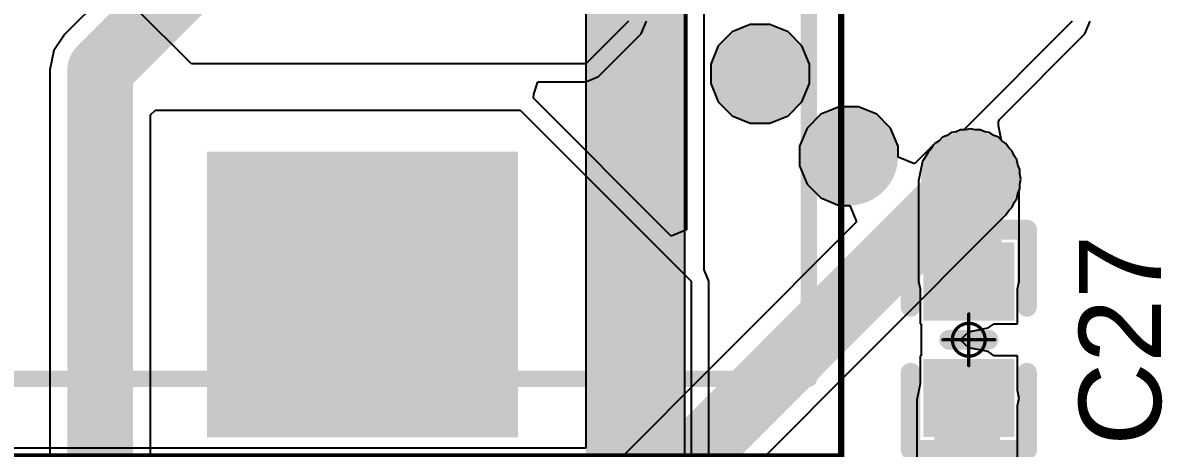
# Model space of a CAD drawing. Header units: inches. Extents: x -0.16 to 1.47, y -0.24 to 2.31.
# Drawn here: x 0.7474 to 1.0941, y 0.388 to 0.5173 of the extents above; entities that cross this region are included whole.
import ezdxf

# ---------------------------------------------------------------- set-up
doc = ezdxf.new("R2010")
doc.units = ezdxf.units.IN
doc.header["$MEASUREMENT"] = 0
for name, color, linetype in [('Bottom Layer', 5, 'Continuous'), ('Bottom Solder', 6, 'Continuous'), ('GND', 76, 'Continuous'), ('Mechanical 13', 56, 'Continuous'), ('Mechanical 15', 56, 'Continuous'), ('POWER', 16, 'Continuous'), ('Top Layer', 1, 'Continuous'), ('Top Overlay', 2, 'Continuous'), ('Top Paste', 8, 'Continuous'), ('Top Solder', 216, 'Continuous'), ('Via Holes', 16, 'Continuous')]:
    doc.layers.add(name, color=color, linetype=linetype)
doc.styles.add('Arial', font='', dxfattribs={"height": 0.2})
doc.styles.get('Arial').set_extended_font_data('Arial')

# ---------------------------------------------------------------- blocks, each defined once
blk = doc.blocks.new('IND_CLF7045T_3R3N_D_15')
at = {"layer": 'Top Layer'}
for points in [[(-0.15551, 0.04331), (-0.07677, 0.04331), (-0.07677, -0.04331), (-0.15551, -0.04331)], [(0.07677, 0.04331), (0.15551, 0.04331), (0.15551, -0.04331), (0.07677, -0.04331)]]:
    blk.add_hatch(color=1, dxfattribs=at).paths.add_polyline_path(points)
at = {"layer": 'Top Paste'}
for points in [[(-0.15551, 0.04331), (-0.07677, 0.04331), (-0.07677, -0.04331), (-0.15551, -0.04331)], [(0.07677, 0.04331), (0.15551, 0.04331), (0.15551, -0.04331), (0.07677, -0.04331)]]:
    blk.add_hatch(color=8, dxfattribs=at).paths.add_polyline_path(points)
at = {"layer": 'Top Solder'}
for points in [[(-0.15951, 0.04731), (-0.07277, 0.04731), (-0.07277, -0.04731), (-0.15951, -0.04731)], [(0.07277, 0.04731), (0.15951, 0.04731), (0.15951, -0.04731), (0.07277, -0.04731)]]:
    blk.add_hatch(color=216, dxfattribs=at).paths.add_polyline_path(points)
at = {"layer": 'Mechanical 13'}
for points in [[(-0.14173, -0.13583, 0.005, 0.005, 0), (-0.14173, 0.13583, 0.005, 0.005, 0)], [(0.14173, 0.13583, 0.005, 0.005, 0), (-0.14173, 0.13583, 0.005, 0.005, 0)], [(0.14173, -0.13583, 0.005, 0.005, 0), (0.14173, 0.13583, 0.005, 0.005, 0)], [(0.14173, -0.13583, 0.005, 0.005, 0), (-0.14173, -0.13583, 0.005, 0.005, 0)]]:
    blk.add_lwpolyline(points, format="xyseb", dxfattribs=at)
for points in [[(-0.14298, 0.13583, 0.0025, 0.0025, 1), (-0.14048, 0.13583, 0.0025, 0.0025, 1)], [(-0.14298, 0.13583, 0.0025, 0.0025, 1), (-0.14048, 0.13583, 0.0025, 0.0025, 1)], [(0.14048, 0.13583, 0.0025, 0.0025, 1), (0.14298, 0.13583, 0.0025, 0.0025, 1)], [(0.14048, 0.13583, 0.0025, 0.0025, 1), (0.14298, 0.13583, 0.0025, 0.0025, 1)], [(-0.14298, -0.13583, 0.0025, 0.0025, 1), (-0.14048, -0.13583, 0.0025, 0.0025, 1)], [(-0.14298, -0.13583, 0.0025, 0.0025, 1), (-0.14048, -0.13583, 0.0025, 0.0025, 1)], [(0.14048, -0.13583, 0.0025, 0.0025, 1), (0.14298, -0.13583, 0.0025, 0.0025, 1)], [(0.14048, -0.13583, 0.0025, 0.0025, 1), (0.14298, -0.13583, 0.0025, 0.0025, 1)]]:
    blk.add_lwpolyline(points, format="xyseb", close=True, dxfattribs=at)
at = {"layer": 'Mechanical 15'}
for points in [[(-0.16535, -0.14567, 0.00197, 0.00197, 0), (-0.16535, 0.14567, 0.00197, 0.00197, 0)], [(0.16535, 0.14567, 0.00197, 0.00197, 0), (-0.16535, 0.14567, 0.00197, 0.00197, 0)], [(0.16535, -0.14567, 0.00197, 0.00197, 0), (0.16535, 0.14567, 0.00197, 0.00197, 0)], [(0.16535, -0.14567, 0.00197, 0.00197, 0), (-0.16535, -0.14567, 0.00197, 0.00197, 0)]]:
    blk.add_lwpolyline(points, format="xyseb", dxfattribs=at)
for points in [[(-0.16585, 0.14567, 0.000984, 0.000984, 1), (-0.16486, 0.14567, 0.000984, 0.000984, 1)], [(-0.16585, 0.14567, 0.000984, 0.000984, 1), (-0.16486, 0.14567, 0.000984, 0.000984, 1)], [(0.16486, 0.14567, 0.000984, 0.000984, 1), (0.16585, 0.14567, 0.000984, 0.000984, 1)], [(0.16486, 0.14567, 0.000984, 0.000984, 1), (0.16585, 0.14567, 0.000984, 0.000984, 1)], [(-0.16585, -0.14567, 0.000984, 0.000984, 1), (-0.16486, -0.14567, 0.000984, 0.000984, 1)], [(-0.16585, -0.14567, 0.000984, 0.000984, 1), (-0.16486, -0.14567, 0.000984, 0.000984, 1)], [(0.16486, -0.14567, 0.000984, 0.000984, 1), (0.16585, -0.14567, 0.000984, 0.000984, 1)], [(0.16486, -0.14567, 0.000984, 0.000984, 1), (0.16585, -0.14567, 0.000984, 0.000984, 1)]]:
    blk.add_lwpolyline(points, format="xyseb", close=True, dxfattribs=at)
at = {"layer": 'Top Overlay'}
for points in [[(0.14173, 0.13583, 0.005, 0.005, 0), (-0.14173, 0.13583, 0.005, 0.005, 0)], [(-0.14173, 0.05591, 0.005, 0.005, 0), (-0.14173, 0.13583, 0.005, 0.005, 0)], [(0.14173, 0.05591, 0.005, 0.005, 0), (0.14173, 0.13583, 0.005, 0.005, 0)], [(-0.14173, -0.13583, 0.005, 0.005, 0), (-0.14173, -0.05591, 0.005, 0.005, 0)], [(0.14173, -0.13583, 0.005, 0.005, 0), (0.14173, -0.05591, 0.005, 0.005, 0)], [(0.14173, -0.13583, 0.005, 0.005, 0), (-0.14173, -0.13583, 0.005, 0.005, 0)]]:
    blk.add_lwpolyline(points, format="xyseb", dxfattribs=at)
for points in [[(-0.14298, 0.13583, 0.0025, 0.0025, 1), (-0.14048, 0.13583, 0.0025, 0.0025, 1)], [(-0.14298, 0.13583, 0.0025, 0.0025, 1), (-0.14048, 0.13583, 0.0025, 0.0025, 1)], [(0.14048, 0.13583, 0.0025, 0.0025, 1), (0.14298, 0.13583, 0.0025, 0.0025, 1)], [(0.14048, 0.13583, 0.0025, 0.0025, 1), (0.14298, 0.13583, 0.0025, 0.0025, 1)], [(-0.14298, 0.05591, 0.0025, 0.0025, 1), (-0.14048, 0.05591, 0.0025, 0.0025, 1)], [(0.14048, 0.05591, 0.0025, 0.0025, 1), (0.14298, 0.05591, 0.0025, 0.0025, 1)], [(-0.14298, -0.05591, 0.0025, 0.0025, 1), (-0.14048, -0.05591, 0.0025, 0.0025, 1)], [(0.14048, -0.05591, 0.0025, 0.0025, 1), (0.14298, -0.05591, 0.0025, 0.0025, 1)], [(-0.14298, -0.13583, 0.0025, 0.0025, 1), (-0.14048, -0.13583, 0.0025, 0.0025, 1)], [(-0.14298, -0.13583, 0.0025, 0.0025, 1), (-0.14048, -0.13583, 0.0025, 0.0025, 1)], [(0.14048, -0.13583, 0.0025, 0.0025, 1), (0.14298, -0.13583, 0.0025, 0.0025, 1)], [(0.14048, -0.13583, 0.0025, 0.0025, 1), (0.14298, -0.13583, 0.0025, 0.0025, 1)]]:
    blk.add_lwpolyline(points, format="xyseb", close=True, dxfattribs=at)
blk = doc.blocks.new('C_0402_L_21')
at = {"layer": 'Top Layer'}
for points in [[(-0.02559, 0.00984), (-0.00984, 0.00984), (-0.00984, -0.00984), (-0.02559, -0.00984)], [(0.00984, 0.00984), (0.02559, 0.00984), (0.02559, -0.00985), (0.00984, -0.00985)]]:
    blk.add_hatch(color=1, dxfattribs=at).paths.add_polyline_path(points)
at = {"layer": 'Top Paste'}
for points in [[(-0.02559, 0.00984), (-0.00984, 0.00984), (-0.00984, -0.00984), (-0.02559, -0.00984)], [(0.00984, 0.00984), (0.02559, 0.00984), (0.02559, -0.00985), (0.00984, -0.00985)]]:
    blk.add_hatch(color=8, dxfattribs=at).paths.add_polyline_path(points)
at = {"layer": 'Top Solder'}
for points in [[(-0.02959, 0.01384), (-0.00584, 0.01384), (-0.00584, -0.01384), (-0.02959, -0.01384)], [(0.00584, 0.01384), (0.02959, 0.01384), (0.02959, -0.01385), (0.00584, -0.01385)]]:
    blk.add_hatch(color=216, dxfattribs=at).paths.add_polyline_path(points)
at = {"layer": 'Mechanical 15'}
for points in [[(0, 0.00787, 0.001, 0.001, 0), (0, -0.00787, 0.001, 0.001, 0)], [(-0.00787, 0, 0.001, 0.001, 0), (0.00787, 0, 0.001, 0.001, 0)]]:
    blk.add_lwpolyline(points, format="xyseb", dxfattribs=at)
for points in [[(-0.00025, 0.00787, 0.0005, 0.0005, 1), (0.00025, 0.00787, 0.0005, 0.0005, 1)], [(0.005, 0, 0.001, 0.001, 1), (-0.005, 0, 0.001, 0.001, 1)], [(-0.00812, 0, 0.0005, 0.0005, 1), (-0.00762, 0, 0.0005, 0.0005, 1)], [(-0.00525, 0, 0.0005, 0.0005, 1), (-0.00475, 0, 0.0005, 0.0005, 1)], [(0.00475, 0, 0.0005, 0.0005, 1), (0.00525, 0, 0.0005, 0.0005, 1)], [(0.00762, 0, 0.0005, 0.0005, 1), (0.00812, 0, 0.0005, 0.0005, 1)], [(-0.00025, -0.00787, 0.0005, 0.0005, 1), (0.00025, -0.00787, 0.0005, 0.0005, 1)]]:
    blk.add_lwpolyline(points, format="xyseb", close=True, dxfattribs=at)
at = {"layer": 'Top Overlay'}
for points in [[(-0.03346, 0.01771, 0.006, 0.006, 0), (-0.01, 0.01771, 0.006, 0.006, 0)], [(-0.03346, 0.01771, 0.006, 0.006, 0), (-0.03346, -0.01771, 0.006, 0.006, 0)], [(0.01, 0.01771, 0.006, 0.006, 0), (0.03346, 0.01771, 0.006, 0.006, 0)], [(0.03346, 0.01771, 0.006, 0.006, 0), (0.03346, -0.01772, 0.006, 0.006, 0)], [(0, 0.006, 0.006, 0.006, 0), (0, -0.006, 0.006, 0.006, 0)], [(-0.03346, -0.01771, 0.006, 0.006, 0), (-0.01, -0.01771, 0.006, 0.006, 0)], [(-0.03346, -0.01771, 0.006, 0.006, 0), (-0.03345, -0.01772, 0.006, 0.006, 0)], [(0.01, -0.01771, 0.006, 0.006, 0), (0.03346, -0.01771, 0.006, 0.006, 0)]]:
    blk.add_lwpolyline(points, format="xyseb", dxfattribs=at)
for points in [[(-0.03496, 0.01771, 0.003, 0.003, 1), (-0.03196, 0.01771, 0.003, 0.003, 1)], [(-0.03496, 0.01771, 0.003, 0.003, 1), (-0.03196, 0.01771, 0.003, 0.003, 1)], [(-0.0115, 0.01771, 0.003, 0.003, 1), (-0.0085, 0.01771, 0.003, 0.003, 1)], [(0.0085, 0.01771, 0.003, 0.003, 1), (0.0115, 0.01771, 0.003, 0.003, 1)], [(0.03196, 0.01771, 0.003, 0.003, 1), (0.03496, 0.01771, 0.003, 0.003, 1)], [(0.03196, 0.01771, 0.003, 0.003, 1), (0.03496, 0.01771, 0.003, 0.003, 1)], [(-0.0015, 0.006, 0.003, 0.003, 1), (0.0015, 0.006, 0.003, 0.003, 1)], [(-0.0015, -0.006, 0.003, 0.003, 1), (0.0015, -0.006, 0.003, 0.003, 1)], [(-0.03496, -0.01771, 0.003, 0.003, 1), (-0.03196, -0.01771, 0.003, 0.003, 1)], [(-0.03496, -0.01771, 0.003, 0.003, 1), (-0.03196, -0.01771, 0.003, 0.003, 1)], [(-0.03496, -0.01771, 0.003, 0.003, 1), (-0.03196, -0.01771, 0.003, 0.003, 1)], [(-0.03495, -0.01772, 0.003, 0.003, 1), (-0.03195, -0.01772, 0.003, 0.003, 1)], [(-0.0115, -0.01771, 0.003, 0.003, 1), (-0.0085, -0.01771, 0.003, 0.003, 1)], [(0.0085, -0.01771, 0.003, 0.003, 1), (0.0115, -0.01771, 0.003, 0.003, 1)], [(0.03196, -0.01771, 0.003, 0.003, 1), (0.03496, -0.01771, 0.003, 0.003, 1)], [(0.03196, -0.01772, 0.003, 0.003, 1), (0.03496, -0.01772, 0.003, 0.003, 1)]]:
    blk.add_lwpolyline(points, format="xyseb", close=True, dxfattribs=at)

msp = doc.modelspace()

# ---------------------------------------------------------------- hatches: boundary and pattern name
at = {"layer": 'Bottom Layer'}
h = msp.add_hatch(color=5, dxfattribs=at)
edge = h.paths.add_edge_path()
edge.add_arc((0.97179, 0.50178), 0.01, 0, 360)
h = msp.add_hatch(color=5, dxfattribs=at)
edge = h.paths.add_edge_path()
edge.add_arc((0.99879, 0.47678), 0.01, 0, 360)
h = msp.add_hatch(color=5, dxfattribs=at)
edge = h.paths.add_edge_path()
edge.add_arc((1.03579, 0.46978), 0.01, 0, 360)
at = {"layer": 'Bottom Solder'}
h = msp.add_hatch(color=6, dxfattribs=at)
edge = h.paths.add_edge_path()
edge.add_arc((0.97179, 0.50178), 0.014, 0, 360)
h = msp.add_hatch(color=6, dxfattribs=at)
edge = h.paths.add_edge_path()
edge.add_arc((0.99879, 0.47678), 0.014, 0, 360)
h = msp.add_hatch(color=6, dxfattribs=at)
edge = h.paths.add_edge_path()
edge.add_arc((1.03579, 0.46978), 0.014, 0, 360)
at = {"layer": 'GND'}
h = msp.add_hatch(color=76, dxfattribs=at)
edge = h.paths.add_edge_path()
edge.add_arc((0.97179, 0.50178), 0.015, 0, 360)
h = msp.add_hatch(color=76, dxfattribs=at)
edge = h.paths.add_edge_path()
edge.add_arc((0.99879, 0.47678), 0.015, 0, 360)
h = msp.add_hatch(color=76, dxfattribs=at)
edge = h.paths.add_edge_path()
edge.add_arc((1.03579, 0.46978), 0.015, 0, 360)
at = {"layer": 'POWER'}
h = msp.add_hatch(color=16, dxfattribs=at)
edge = h.paths.add_edge_path()
edge.add_arc((1.03579, 0.46978), 0.015, 0, 360)
at = {"layer": 'Top Layer'}
h = msp.add_hatch(color=1, dxfattribs=at)
edge = h.paths.add_edge_path()
edge.add_arc((0.97179, 0.50178), 0.01, 0, 360)
h = msp.add_hatch(color=1, dxfattribs=at)
edge = h.paths.add_edge_path()
edge.add_arc((0.99879, 0.47678), 0.01, 0, 360)
h = msp.add_hatch(color=1, dxfattribs=at)
edge = h.paths.add_edge_path()
edge.add_arc((1.03579, 0.46978), 0.01, 0, 360)
at = {"layer": 'Top Solder'}
h = msp.add_hatch(color=216, dxfattribs=at)
edge = h.paths.add_edge_path()
edge.add_arc((0.97179, 0.50178), 0.014, 0, 360)
h = msp.add_hatch(color=216, dxfattribs=at)
edge = h.paths.add_edge_path()
edge.add_arc((0.99879, 0.47678), 0.014, 0, 360)
h = msp.add_hatch(color=216, dxfattribs=at)
edge = h.paths.add_edge_path()
edge.add_arc((1.03579, 0.46978), 0.014, 0, 360)
at = {"layer": 'Via Holes'}
h = msp.add_hatch(color=7, dxfattribs=at)
edge = h.paths.add_edge_path()
edge.add_arc((0.97179, 0.50178), 0.005, 0, 360)
h = msp.add_hatch(color=7, dxfattribs=at)
edge = h.paths.add_edge_path()
edge.add_arc((0.99879, 0.47678), 0.005, 0, 360)
h = msp.add_hatch(color=7, dxfattribs=at)
edge = h.paths.add_edge_path()
edge.add_arc((1.03579, 0.46978), 0.005, 0, 360)

# ---------------------------------------------------------------- linework, layer by layer
at = {"layer": 'Bottom Layer'}
for p, q in [((0.96881, 0.51678), (0.96329, 0.5145)), ((0.97477, 0.51678), (0.96881, 0.51678)), ((0.98029, 0.5145), (0.97477, 0.51678)), ((0.96329, 0.5145), (0.95907, 0.51028)), ((0.98451, 0.51028), (0.98029, 0.5145)), ((0.95907, 0.51028), (0.95679, 0.50476)), ((0.98679, 0.50476), (0.98451, 0.51028)), ((0.95679, 0.50476), (0.95679, 0.4988)), ((0.98679, 0.4988), (0.98679, 0.50476)), ((0.95679, 0.4988), (0.95907, 0.49328)), ((0.98451, 0.49328), (0.98679, 0.4988)), ((0.95907, 0.49328), (0.96329, 0.48906)), ((0.98029, 0.48906), (0.98451, 0.49328)), ((0.96329, 0.48906), (0.96881, 0.48678)), ((0.97477, 0.48678), (0.98029, 0.48906)), ((0.99029, 0.4895), (0.98607, 0.48528)), ((0.99581, 0.49178), (0.99029, 0.4895)), ((1.00177, 0.49178), (0.99581, 0.49178)), ((1.00729, 0.4895), (1.00177, 0.49178)), ((1.01151, 0.48528), (1.00729, 0.4895)), ((0.96881, 0.48678), (0.97477, 0.48678)), ((0.98607, 0.48528), (0.98379, 0.47976)), ((1.01379, 0.47976), (1.01151, 0.48528)), ((1.02729, 0.4825), (1.02623, 0.48143)), ((1.02868, 0.48307), (1.02729, 0.4825)), ((1.02994, 0.48391), (1.02868, 0.48307)), ((1.03141, 0.4842), (1.02994, 0.48391)), ((1.03281, 0.48478), (1.03141, 0.4842)), ((1.03431, 0.48478), (1.03281, 0.48478)), ((1.03579, 0.48507), (1.03431, 0.48478)), ((1.03727, 0.48478), (1.03579, 0.48507)), ((1.03877, 0.48478), (1.03727, 0.48478)), ((1.04017, 0.4842), (1.03877, 0.48478)), ((1.04164, 0.48391), (1.04017, 0.4842)), ((1.04289, 0.48307), (1.04164, 0.48391)), ((1.04429, 0.4825), (1.04289, 0.48307)), ((1.04535, 0.48143), (1.04429, 0.4825)), ((0.98379, 0.47976), (0.98379, 0.4738)), ((1.01379, 0.47648), (1.01379, 0.47976)), ((1.02498, 0.48059), (1.01879, 0.47441)), ((1.02623, 0.48143), (1.02498, 0.48059)), ((1.0466, 0.48059), (1.04535, 0.48143)), ((1.04744, 0.47934), (1.0466, 0.48059)), ((1.04851, 0.47828), (1.04744, 0.47934)), ((1.01879, 0.47441), (1.01379, 0.47648)), ((1.04908, 0.47688), (1.04851, 0.47828)), ((1.04992, 0.47563), (1.04908, 0.47688)), ((1.05021, 0.47415), (1.04992, 0.47563)), ((0.98379, 0.4738), (0.98607, 0.46828)), ((1.05079, 0.47276), (1.05021, 0.47415)), ((1.05079, 0.47126), (1.05079, 0.47276)), ((0.98607, 0.46828), (0.99029, 0.46406)), ((1.05108, 0.46978), (1.05079, 0.47126)), ((1.05079, 0.4683), (1.05108, 0.46978)), ((1.05079, 0.4668), (1.05079, 0.4683)), ((1.04992, 0.46393), (1.05021, 0.4654)), ((1.05021, 0.4654), (1.05079, 0.4668)), ((0.99029, 0.46406), (0.99581, 0.46178)), ((0.99581, 0.46178), (0.99909, 0.46178)), ((0.99909, 0.46178), (1.00116, 0.45678)), ((1.04744, 0.46022), (1.04851, 0.46128)), ((1.04851, 0.46128), (1.04908, 0.46267)), ((1.04908, 0.46267), (1.04992, 0.46393)), ((0.94927, 0.36163), (1.0466, 0.45897)), ((1.0466, 0.45897), (1.04744, 0.46022)), ((1.00116, 0.45678), (0.92346, 0.37908))]:
    msp.add_line(p, q, dxfattribs=at)
msp.add_lwpolyline([(0.93427, 0.36826, 0.02, 0.02, 0), (1.03579, 0.46978, 0.02, 0.02, 0)], format="xyseb", dxfattribs=at)
msp.add_lwpolyline([(1.03079, 0.46978, 0.01, 0.01, 1), (1.04079, 0.46978, 0.01, 0.01, 1)], format="xyseb", close=True, dxfattribs=at)
at = {"layer": 'POWER'}
for p, q in [((0.91872, 0.91678), (0.91872, 0.38807)), ((0.94886, 0.373), (0.94886, 0.90171)), ((0.91872, 0.38807), (0.19486, 0.38807))]:
    msp.add_line(p, q, dxfattribs=at)
msp.add_lwpolyline([(0.93379, 0.373, 0.03, 0.03, 0), (0.93379, 0.91678, 0.03, 0.03, 0)], format="xyseb", dxfattribs=at)
at = {"layer": 'Top Layer'}
for p, q in [((0.94938, 0.66378), (0.94938, 0.45438)), ((0.95479, 0.44219), (0.95479, 0.66378)), ((0.77638, 0.53), (0.76019, 0.5138)), ((0.79879, 0.50478), (0.78179, 0.52178)), ((0.93179, 0.51778), (0.91879, 0.50478)), ((0.93562, 0.51395), (0.9372, 0.51778)), ((1.06679, 0.51778), (1.03379, 0.48478)), ((1.07062, 0.51395), (1.0722, 0.51778)), ((0.76019, 0.5138), (0.75687, 0.50884)), ((0.92262, 0.50095), (0.93562, 0.51395)), ((1.04461, 0.48794), (1.07062, 0.51395)), ((0.75687, 0.50884), (0.75571, 0.50299)), ((0.75571, 0.50299), (0.75571, 0.0961)), ((0.91879, 0.50478), (0.79879, 0.50478)), ((0.90294, 0.49558), (0.90419, 0.49937)), ((0.90419, 0.49937), (0.91879, 0.49937)), ((0.91879, 0.49937), (0.92262, 0.50095)), ((0.91879, 0.49937), (0.91879, 0.49937)), ((0.92262, 0.50095), (0.92262, 0.50095)), ((0.90286, 0.49437), (0.90294, 0.49558)), ((0.94476, 0.45246), (0.90286, 0.49437)), ((0.78629, 0.48928), (0.78779, 0.49078)), ((0.78629, 0.38228), (0.78629, 0.48928)), ((0.78779, 0.49078), (0.89879, 0.49078)), ((0.89879, 0.49078), (0.95079, 0.43878)), ((1.04433, 0.4861), (1.04435, 0.48721)), ((1.04526, 0.48152), (1.04433, 0.4861)), ((1.04435, 0.48721), (1.04461, 0.48794)), ((1.02729, 0.4825), (1.02623, 0.48143)), ((1.02868, 0.48307), (1.02729, 0.4825)), ((1.02994, 0.48391), (1.02868, 0.48307)), ((1.03141, 0.4842), (1.02994, 0.48391)), ((1.03281, 0.48478), (1.03141, 0.4842)), ((1.03379, 0.48478), (1.03281, 0.48478)), ((1.02364, 0.47884), (1.02307, 0.47828)), ((1.02448, 0.4801), (1.02364, 0.47884)), ((1.02498, 0.48059), (1.02448, 0.4801)), ((1.02623, 0.48143), (1.02498, 0.48059)), ((1.04535, 0.48143), (1.04526, 0.48152)), ((1.0466, 0.48059), (1.04535, 0.48143)), ((1.04744, 0.47934), (1.0466, 0.48059)), ((1.04851, 0.47828), (1.04744, 0.47934)), ((1.02116, 0.47513), (1.02, 0.46928)), ((1.02277, 0.47754), (1.02116, 0.47513)), ((1.02307, 0.47828), (1.02277, 0.47754)), ((1.04908, 0.47688), (1.04851, 0.47828)), ((1.04992, 0.47563), (1.04908, 0.47688)), ((1.05021, 0.47415), (1.04992, 0.47563)), ((1.05079, 0.47276), (1.05021, 0.47415)), ((1.05079, 0.47126), (1.05079, 0.47276)), ((1.02, 0.46928), (1.02, 0.43869)), ((1.05108, 0.46978), (1.05079, 0.47126)), ((1.05079, 0.4683), (1.05108, 0.46978)), ((1.05079, 0.4668), (1.05079, 0.4683)), ((1.05059, 0.4663), (1.05079, 0.4668)), ((1.05059, 0.43869), (1.05059, 0.4663)), ((0.94938, 0.45438), (0.94476, 0.45246)), ((0.9562, 0.43878), (0.95479, 0.44219)), ((0.95079, 0.43878), (0.95079, 0.27578)), ((0.9562, 0.28137), (0.9562, 0.43878)), ((1.02, 0.43869), (1.02045, 0.43642)), ((1.05013, 0.43642), (1.05059, 0.43869)), ((1.02045, 0.43642), (1.02045, 0.42582)), ((1.05013, 0.42582), (1.05013, 0.43642)), ((1.02045, 0.42582), (1.02079, 0.42582)), ((1.02079, 0.42582), (1.02079, 0.41614)), ((1.03263, 0.42098), (1.03529, 0.4234)), ((1.03529, 0.4234), (1.04114, 0.42456)), ((1.04114, 0.42456), (1.04302, 0.42582)), ((1.04302, 0.42582), (1.05013, 0.42582)), ((1.03529, 0.41856), (1.03263, 0.42098)), ((1.02079, 0.41614), (1.02045, 0.41614)), ((1.02045, 0.41614), (1.02045, 0.40757)), ((1.04114, 0.41739), (1.03529, 0.41856)), ((1.04302, 0.41614), (1.04114, 0.41739)), ((1.05013, 0.41614), (1.04302, 0.41614)), ((1.05013, 0.40553), (1.05013, 0.41614)), ((1.02045, 0.40757), (1.01949, 0.40276)), ((1.01949, 0.40276), (1.01949, 0.34696)), ((1.05058, 0.40326), (1.05013, 0.40553)), ((1.05013, 0.40099), (1.05058, 0.40326)), ((1.05013, 0.39039), (1.05013, 0.40099)), ((1.05008, 0.34701), (1.05008, 0.39039)), ((1.05008, 0.39039), (1.05013, 0.39039))]:
    msp.add_line(p, q, dxfattribs=at)
for points in [[(0.771, 0.50299, 0.02, 0.02, 0), (0.81179, 0.54378, 0.02, 0.02, 0)], [(0.771, 0.093, 0.02, 0.02, 0), (0.771, 0.50299, 0.02, 0.02, 0)], [(1.03529, 0.46928, 0.02, 0.02, 0), (1.03579, 0.46978, 0.02, 0.02, 0)], [(1.03529, 0.43869, 0.02, 0.02, 0), (1.03529, 0.46928, 0.02, 0.02, 0)], [(1.03478, 0.40276, 0.02, 0.02, 0), (1.03529, 0.40326, 0.02, 0.02, 0)], [(1.03478, 0.31276, 0.02, 0.02, 0), (1.03478, 0.40276, 0.02, 0.02, 0)]]:
    msp.add_lwpolyline(points, format="xyseb", dxfattribs=at)
for points in [[(0.766, 0.50299, 0.01, 0.01, 1), (0.776, 0.50299, 0.01, 0.01, 1)], [(0.766, 0.50299, 0.01, 0.01, 1), (0.776, 0.50299, 0.01, 0.01, 1)], [(1.03029, 0.46928, 0.01, 0.01, 1), (1.04029, 0.46928, 0.01, 0.01, 1)], [(1.03029, 0.46928, 0.01, 0.01, 1), (1.04029, 0.46928, 0.01, 0.01, 1)], [(1.03079, 0.46978, 0.01, 0.01, 1), (1.04079, 0.46978, 0.01, 0.01, 1)], [(1.03029, 0.43869, 0.01, 0.01, 1), (1.04029, 0.43869, 0.01, 0.01, 1)], [(1.02978, 0.40276, 0.01, 0.01, 1), (1.03978, 0.40276, 0.01, 0.01, 1)], [(1.02978, 0.40276, 0.01, 0.01, 1), (1.03978, 0.40276, 0.01, 0.01, 1)], [(1.03029, 0.40326, 0.01, 0.01, 1), (1.04029, 0.40326, 0.01, 0.01, 1)]]:
    msp.add_lwpolyline(points, format="xyseb", close=True, dxfattribs=at)

# ---------------------------------------------------------------- block references
for name, p, rotation in [('IND_CLF7045T_3R3N_D_15', (0.85079, 0.55086), 270), ('C_0402_L_21', (1.03529, 0.42098), 90)]:
    msp.add_blockref(name, p, dxfattribs=dict(rotation=rotation))

# ---------------------------------------------------------------- texts
at = {"layer": 'Top Overlay', "style": 'Arial'}
msp.add_text('C27', height=0.025, rotation=90, dxfattribs=at).set_placement((1.09379, 0.38878))

doc.saveas('drawing.dxf')
